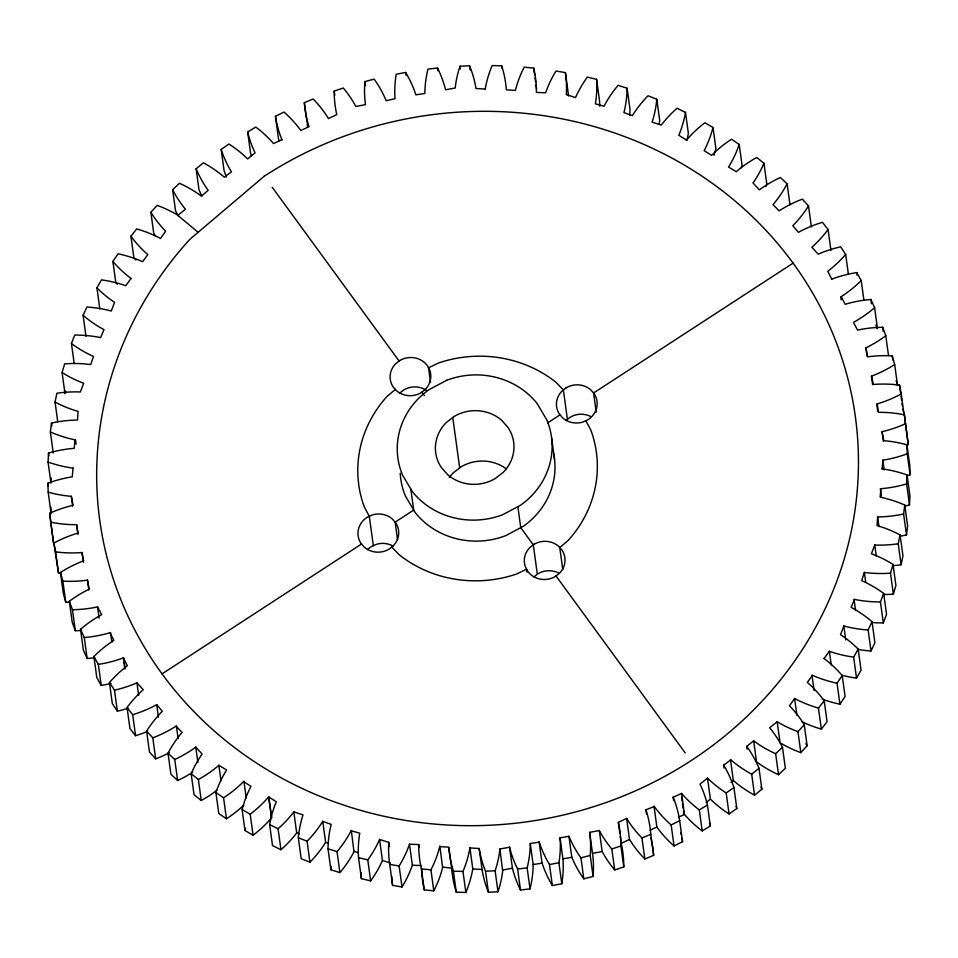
<?xml version="1.0" encoding="UTF-8"?>
<svg xmlns="http://www.w3.org/2000/svg" width="958" height="958" viewBox="0 0 958 958"><rect width="100%" height="100%" fill="white"/><g stroke="black" fill="none" stroke-linecap="round" stroke-linejoin="round"><path stroke-width="1.44" d="M51.193 477.922L50.954 483.06L48.068 462.055L48.511 453.074A119.834 112.098 -7.8 0 1 74.221 448.308L74.963 439.818A117.69 110.098 -7.8 0 1 50.367 431.962L51.504 423.029A119.834 112.098 -7.8 0 1 77.49 420.071L78.089 411.401L75.371 410.587A117.69 110.098 -7.8 0 1 55.049 402.073L56.893 393.235A119.834 112.098 -7.8 0 1 79.275 391.93L80.376 391.978L83.705 383.26L81.646 382.481A117.69 110.098 -7.8 0 1 62.09 372.554L64.641 363.86A119.834 112.098 -7.8 0 1 90.735 364.555L93.465 356.4A117.69 110.098 -7.8 0 1 71.455 343.575L74.688 335.072A119.834 112.098 -7.8 0 1 100.614 337.599L103.991 329.636A117.69 110.098 -7.8 0 1 83.095 315.302L86.986 307.027A119.834 112.098 -7.8 0 1 109.032 310.428L111.272 311.015L114.577 302.333L113.571 301.662A117.69 110.098 -7.8 0 1 96.938 287.867L101.476 279.88A119.834 112.098 -7.8 0 1 123.151 284.825L125.749 285.712L131.054 278.455M905.897 505.92A119.834 112.098 -7.8 0 0 909.489 504.926L906.615 483.922L907.046 474.94A117.69 110.098 -7.8 0 0 885.551 469.396L881.863 468.845M909.489 504.926L909.932 495.945L907.046 474.94M906.615 483.922A119.834 112.098 -7.8 0 1 880.905 488.688L880.163 497.178A117.69 110.098 -7.8 0 1 904.759 505.034L903.61 513.979A119.834 112.098 -7.8 0 1 877.624 516.937L877.037 525.607L879.755 526.409A117.69 110.098 -7.8 0 1 900.077 534.923L902.951 555.927L901.107 564.765A119.834 112.098 -7.8 0 1 893.67 565.639M243.775 805.175A117.69 110.098 -7.8 0 1 226.447 818.791L223.573 797.786A117.69 110.098 -7.8 0 0 243.512 781.62L250.972 786.338A119.834 112.098 -7.8 0 0 242.111 809.534L244.985 830.526L253.068 835.232A117.69 110.098 -7.8 0 0 269.282 820.455L271.521 817.904L268.647 796.912L276.287 801.75L275.293 804.205A119.834 112.098 -7.8 0 0 269.641 824.622L272.515 845.615L280.945 849.734L278.071 828.742A117.69 110.098 -7.8 0 0 293.088 812.887L293.807 811.929L303.015 814.875L302.345 816.982A119.834 112.098 -7.8 0 0 298.321 837.723L301.195 858.715L309.949 862.224L307.075 841.232A117.69 110.098 -7.8 0 0 322.75 821.365L331.169 824.383A119.834 112.098 -7.8 0 0 328.007 848.752L330.893 869.756L339.91 872.63L337.036 851.638A117.69 110.098 -7.8 0 0 351.107 830.754L359.753 833.173A119.834 112.098 -7.8 0 0 358.531 857.661L361.417 878.666L370.65 880.893L367.776 859.901A117.69 110.098 -7.8 0 0 378.709 841.375L379.572 839.436L388.816 842.393L388.744 843.423A119.834 112.098 -7.8 0 0 389.726 864.391L392.6 885.396L402.001 886.976A117.69 110.098 -7.8 0 0 411.449 867.756L412.359 865.194L409.485 844.19L418.718 844.597L419.101 847.399M73.024 468.127L72.245 476.821L69.503 477.276A119.834 112.098 -7.8 0 0 47.9 483.215L48.187 492.184L51.061 513.189L50.87 507.201M882.102 468.881L882.881 460.175L885.623 459.72A119.834 112.098 -7.8 0 0 907.226 453.793L906.939 444.811A117.69 110.098 -7.8 0 0 885.024 440.788L883.791 440.692L882.055 431.699L884.33 431.16A119.834 112.098 -7.8 0 0 905.43 423.735L904.424 414.814A117.69 110.098 -7.8 0 0 878.486 412.323L877.193 403.929A119.834 112.098 -7.8 0 0 901.239 393.93L899.526 385.116A117.69 110.098 -7.8 0 0 873.421 384.457L871.469 376.183A119.834 112.098 -7.8 0 0 894.676 364.543L892.269 355.885A117.69 110.098 -7.8 0 0 869.864 356.556L867.649 356.855L865.912 347.826L866.894 347.347A119.834 112.098 -7.8 0 0 885.779 335.743L882.689 327.289A117.69 110.098 -7.8 0 0 860.368 329.528L857.554 330.103L853.446 322.391A119.834 112.098 -7.8 0 0 874.606 307.674L870.846 299.483A117.69 110.098 -7.8 0 0 845.136 304.285L841.256 296.657A119.834 112.098 -7.8 0 0 861.218 280.514L856.799 272.611A117.69 110.098 -7.8 0 0 835.029 277.94L831.508 279.197M619.874 833.604L618.341 822.407L626.64 818.419L629.514 839.424L621.215 843.411L621.79 846.046A117.69 110.098 -7.8 0 1 623.778 866.93L614.701 869.984L611.827 848.992A119.834 112.098 -7.8 0 1 599.78 831.484L599.301 830.562L589.625 832.358L592.786 855.434A117.69 110.098 -7.8 0 1 593.098 876.426L583.817 878.845L580.943 857.853A119.834 112.098 -7.8 0 1 568.956 836.286L560.059 837.843L562.969 859.278A117.69 110.098 -7.8 0 1 561.795 883.767L552.359 885.527L549.485 864.523A119.834 112.098 -7.8 0 1 539.258 842.166L530.277 843.519L533.151 864.523A117.69 110.098 -7.8 0 1 530.025 888.892L520.493 889.994L517.619 868.99A119.834 112.098 -7.8 0 1 510.087 849.339L509.548 847.219L499.92 849.004L499.801 850.165A117.69 110.098 -7.8 0 1 495.118 870.786L497.992 891.79L488.412 892.221A119.834 112.098 -7.8 0 1 482.473 872.067L479.156 848.501L469.887 847.926M499.92 849.004L502.675 871.169A117.69 110.098 -7.8 0 1 497.992 891.79M900.364 536.157A119.834 112.098 -7.8 0 0 906.496 534.971L907.633 526.038L904.759 505.034M485.191 89.298L485.838 85.837A117.69 110.098 -7.8 0 1 492.149 65.563L501.717 65.815A119.834 112.098 -7.8 0 1 506.339 89.836L515.38 90.387A117.69 110.098 -7.8 0 1 524.206 67.18L533.714 68.09L534.672 75.083M472.809 868.702L472.162 872.163A117.69 110.098 -7.8 0 1 465.851 892.437L456.283 892.185A119.834 112.098 -7.8 0 1 451.757 869.325M901.107 564.765L898.221 543.773L900.077 534.923M456.283 892.185L453.409 871.193A119.834 112.098 -7.8 0 1 448.787 847.159L439.746 846.621A117.69 110.098 -7.8 0 1 430.92 869.828L433.794 890.82L424.286 889.91A119.834 112.098 -7.8 0 1 422.059 876.091M439.866 846.07L442.62 867.613A117.69 110.098 -7.8 0 1 433.794 890.82M65.695 391.068L64.964 393.558L62.09 372.554M883.396 594.511A119.834 112.098 -7.8 0 0 893.359 594.14L890.485 573.147L893.036 564.442A117.69 110.098 -7.8 0 0 873.48 554.526L871.421 553.748L874.75 545.018L875.84 545.066A119.834 112.098 -7.8 0 0 898.221 543.773M893.359 594.14L895.91 585.446L893.036 564.442M409.485 844.19L408.575 846.764A117.69 110.098 -7.8 0 1 399.127 865.972L402.001 886.976M890.485 573.147A119.834 112.098 -7.8 0 1 864.391 572.441L861.649 580.608A117.69 110.098 -7.8 0 1 883.671 593.421L880.438 601.935A119.834 112.098 -7.8 0 1 854.5 599.409L851.135 607.36A117.69 110.098 -7.8 0 1 872.031 621.706L874.905 642.698L871.014 650.973A119.834 112.098 -7.8 0 1 857.446 649.356M871.014 650.973L868.14 629.981A119.834 112.098 -7.8 0 1 846.094 626.58L843.854 625.993L840.549 634.675L841.555 635.334A117.69 110.098 -7.8 0 1 858.188 649.129L861.062 670.133L856.524 678.12A119.834 112.098 -7.8 0 1 841.95 675.246M872.115 622.508A119.834 112.098 -7.8 0 0 883.312 622.928L886.545 614.425L883.671 593.421M379.572 839.436L382.446 860.428L381.583 862.38A117.69 110.098 -7.8 0 1 370.65 880.893M868.14 629.981L872.031 621.706M351.299 830.37L353.981 851.758A117.69 110.098 -7.8 0 1 339.91 872.63M856.524 678.12L853.65 657.116L858.188 649.129M117.343 284.251A117.69 110.098 -7.8 0 1 115.786 282.454L112.9 261.45L118.062 253.798A119.834 112.098 -7.8 0 1 142.646 261.69L147.807 254.6A117.69 110.098 -7.8 0 1 130.923 236.195L136.671 228.914A119.834 112.098 -7.8 0 1 160.513 238.506L165.65 231.201L163.746 229.213A117.69 110.098 -7.8 0 1 150.873 212.245L157.172 205.371A119.834 112.098 -7.8 0 1 177.05 214.724L198.114 232.315M822.168 699.089A119.834 112.098 -7.8 0 0 839.938 704.202L837.053 683.21L842.214 675.546A117.69 110.098 -7.8 0 0 826.754 660.601L823.88 658.397M839.938 704.202L845.1 696.55L842.214 675.546M801.834 721.697A119.834 112.098 -7.8 0 0 821.329 729.086L818.455 708.094A119.834 112.098 -7.8 0 1 794.613 698.49L789.476 705.795L791.38 707.782A117.69 110.098 -7.8 0 1 804.253 724.763L807.127 745.755L800.828 752.629A119.834 112.098 -7.8 0 1 780.95 743.276L780.04 742.713L777.166 721.721L769.657 727.793L771.01 729.433A117.69 110.098 -7.8 0 1 782.482 747.288L785.356 768.292L778.531 774.711A119.834 112.098 -7.8 0 1 756.533 761.85L753.659 740.857L746.701 746.366L747.084 749.168M837.053 683.21A119.834 112.098 -7.8 0 1 812.48 675.318L807.319 682.395A117.69 110.098 -7.8 0 1 824.203 700.801L827.077 721.805L821.329 729.086M824.072 658.541L829.377 651.296L831.975 652.182A119.834 112.098 -7.8 0 0 853.65 657.116M293.807 811.929L296.693 832.921L295.962 833.891A117.69 110.098 -7.8 0 1 280.945 849.734M818.455 708.094L824.203 700.801M686.323 140.275L688.718 137.545A117.69 110.098 -7.8 0 1 704.932 122.768L713.015 127.474L715.889 148.466A119.834 112.098 -7.8 0 1 713.914 155.268M800.828 752.629L797.954 731.637L804.253 724.763M178.332 215.873A117.69 110.098 -7.8 0 1 175.518 210.712L172.644 189.708L179.469 183.289A119.834 112.098 -7.8 0 1 201.467 196.151L208.161 190.295A117.69 110.098 -7.8 0 1 196.127 168.752L203.443 162.812A119.834 112.098 -7.8 0 1 224.316 177.194L231.441 171.817A117.69 110.098 -7.8 0 1 221.178 149.46L228.938 144.047A119.834 112.098 -7.8 0 1 246.014 157.363L247.619 158.92L255.079 152.873L254.577 151.819A117.69 110.098 -7.8 0 1 247.667 131.953L255.822 127.091A119.834 112.098 -7.8 0 1 271.773 141.58L273.521 143.568L281.927 139.712M778.531 774.711L775.657 753.707L782.482 747.288M395.343 389.427L387.068 396.444A119.918 112.182 -7.8 0 0 364.351 507.093L369.297 516.29L373.333 545.689M226.447 818.791L218.783 813.534L215.909 792.529A119.834 112.098 -7.8 0 1 226.567 769.992L218.867 765.31L216.712 767.13A117.69 110.098 -7.8 0 1 198.378 779.513L201.252 800.505A117.69 110.098 -7.8 0 0 216.712 790.41M724.056 767.993L723.673 765.191L730.81 759.814A119.834 112.098 -7.8 0 0 751.683 774.184L754.557 795.188L761.873 789.248L758.999 768.256A117.69 110.098 -7.8 0 0 746.965 746.713L746.701 746.366M731.074 782.399L733.337 780.507L730.463 759.502M751.683 774.184L758.999 768.256M177.96 215.287L185.469 209.215L184.116 207.563A117.69 110.098 -7.8 0 1 172.644 189.708M723.673 765.191A117.69 110.098 -7.8 0 1 733.936 787.548L736.822 808.54L729.062 813.953L726.188 792.949A119.834 112.098 -7.8 0 1 709.112 779.644L707.507 778.076L700.035 784.123L700.549 785.177A117.69 110.098 -7.8 0 1 707.447 805.055L710.333 826.047L702.178 830.909A119.834 112.098 -7.8 0 1 686.227 816.42L684.479 814.432L681.605 793.428L673.187 797.284L673.57 800.086M706.118 802.529L710.381 799.08L707.507 778.076M399.678 393.151L403.797 389.93A20.381 19.064 -7.8 0 1 426.406 390.313M565.986 420.478L570.106 417.257A20.381 19.064 -7.8 0 1 590.463 416.347M533.869 576.956L537.989 573.734A20.381 19.064 -7.8 0 1 558.334 572.824M201.252 800.505L194.043 794.721L191.169 773.717A119.834 112.098 -7.8 0 1 201.503 754.916L202.114 754.042L195.767 747.12L193.995 748.414A117.69 110.098 -7.8 0 1 174.739 759.49L177.625 780.495A117.69 110.098 -7.8 0 0 192.786 772.16M726.188 792.949L733.936 787.548M177.625 780.495L170.895 774.196L168.021 753.204A119.834 112.098 -7.8 0 1 182.128 732.343L175.997 726.176A117.69 110.098 -7.8 0 1 152.801 737.84L155.687 758.844A117.69 110.098 -7.8 0 0 169.267 752.76M162.034 673.869L361.549 544.012M547.617 422.897L559.999 414.85M793.092 263.139L593.577 392.996L596.187 412.096M702.178 830.909L699.304 809.905L707.447 805.055M278.91 140.778A117.69 110.098 -7.8 0 1 278.323 137.329L275.449 116.325L283.951 112.05A119.834 112.098 -7.8 0 1 300.812 130.48L309.015 126.695A117.69 110.098 -7.8 0 1 304.357 102.674L313.17 98.997A119.834 112.098 -7.8 0 1 328.486 118.576L336.785 114.589L336.21 111.954A117.69 110.098 -7.8 0 1 334.222 91.07L343.299 88.016A119.834 112.098 -7.8 0 1 355.334 105.524L355.825 106.434L365.489 104.638L365.214 102.566A117.69 110.098 -7.8 0 1 364.902 81.574L374.183 79.155A119.834 112.098 -7.8 0 1 386.17 100.71L395.031 98.722A117.69 110.098 -7.8 0 1 396.205 74.233L405.641 72.473A119.834 112.098 -7.8 0 1 415.868 94.842L424.849 93.477A117.69 110.098 -7.8 0 1 427.975 69.108L437.507 68.006A119.834 112.098 -7.8 0 1 445.039 87.669L445.578 89.789L455.206 88.004L455.325 86.831A117.69 110.098 -7.8 0 1 460.008 66.21L469.588 65.779A119.834 112.098 -7.8 0 1 475.527 85.933L475.958 88.495L485.227 89.07M679.677 820.671L682.551 841.675L674.049 845.95L671.175 824.958L679.677 820.671A117.69 110.098 -7.8 0 0 674.384 800.349L673.103 797.08M646.506 813.977L645.932 809.773L654.314 806.528A119.834 112.098 -7.8 0 0 671.175 824.958M650.147 830.155L656.877 827.077L654.003 806.073M678.468 817.186L684.479 814.432M146.131 732.008A117.69 110.098 -7.8 0 1 135.557 735.684L129.929 728.511L127.055 707.519A119.834 112.098 -7.8 0 1 141.556 691.257L143.245 689.724L136.934 682.826L135.808 683.329A117.69 110.098 -7.8 0 1 114.481 690.155L109.452 682.599A119.834 112.098 -7.8 0 1 125.187 667.391L127.342 665.714L123.378 657.883L124.911 669.091M626.64 818.419A119.834 112.098 -7.8 0 0 641.956 838.01L650.769 834.322A117.69 110.098 -7.8 0 0 646.111 810.3L645.932 809.773M629.514 839.424A119.834 112.098 -7.8 0 0 644.83 859.003L653.643 855.326A117.69 110.098 -7.8 0 0 651.919 842.609M611.827 848.992L620.892 845.938A117.69 110.098 -7.8 0 0 618.916 825.042L618.341 822.407M110.996 683.497A117.69 110.098 -7.8 0 1 101.201 685.389L96.782 677.486L93.908 656.493A119.834 112.098 -7.8 0 1 113.87 640.351L109.99 632.723A117.69 110.098 -7.8 0 1 84.28 637.525L80.52 629.322A119.834 112.098 -7.8 0 1 101.68 614.605L97.572 606.893L94.758 607.48A117.69 110.098 -7.8 0 1 72.437 609.707L69.335 601.265A119.834 112.098 -7.8 0 1 88.232 589.649L89.214 589.182L87.477 580.141L85.262 580.44A117.69 110.098 -7.8 0 1 62.857 581.111L60.45 572.453A119.834 112.098 -7.8 0 1 83.657 560.825L81.693 552.55A117.69 110.098 -7.8 0 1 55.6 551.88L53.888 543.066A119.834 112.098 -7.8 0 1 77.921 533.079L76.64 524.673A117.69 110.098 -7.8 0 1 50.702 522.182L49.696 513.272A119.834 112.098 -7.8 0 1 70.796 505.848L73.071 505.297L71.335 496.304L70.102 496.208A117.69 110.098 -7.8 0 1 48.187 492.184M580.943 857.853L590.224 855.434A117.69 110.098 -7.8 0 0 589.912 834.43L589.625 832.358M533.151 864.523L542.132 863.158A119.834 112.098 -7.8 0 0 552.359 885.527M549.485 864.523L558.909 862.763A117.69 110.098 -7.8 0 0 560.095 838.274L560.059 837.843M502.794 869.996L512.422 868.211L512.961 870.331A119.834 112.098 -7.8 0 0 520.493 889.994M592.511 853.362L602.175 851.566L602.666 852.476A119.834 112.098 -7.8 0 0 614.701 869.984M562.933 858.847L571.83 857.29A119.834 112.098 -7.8 0 0 583.817 878.845M517.619 868.99L527.151 867.9A117.69 110.098 -7.8 0 0 530.277 843.519M479.156 848.501L479.599 851.063A119.834 112.098 -7.8 0 0 485.538 871.217L495.118 870.786M453.409 871.193L462.977 871.433A117.69 110.098 -7.8 0 0 469.288 851.171L469.935 847.71L472.773 868.93L482.042 869.505M412.359 865.194L421.604 865.589M442.74 867.074L451.661 868.164M418.718 844.597A119.834 112.098 -7.8 0 0 421.412 868.918L430.92 869.828M73.263 468.151L69.575 467.612A117.69 110.098 -7.8 0 1 48.068 462.055M568.585 95.92A119.834 112.098 -7.8 0 0 568.274 93.609L565.4 72.604L555.999 71.024A117.69 110.098 -7.8 0 0 546.551 90.244L545.641 92.806L536.396 92.411A119.834 112.098 -7.8 0 0 533.714 68.09M389.726 864.391L399.127 865.972M599.696 106.17A119.834 112.098 -7.8 0 0 599.469 100.339L596.583 79.334L587.35 77.107A117.69 110.098 -7.8 0 0 576.417 95.62L575.554 97.572L566.31 94.603L566.382 93.573A119.834 112.098 -7.8 0 0 565.4 72.604M358.531 857.661L367.776 859.901M322.75 821.365L325.624 842.369L328.474 843.22M629.753 115.092A119.834 112.098 -7.8 0 0 629.993 109.248L627.107 88.244L618.09 85.37A117.69 110.098 -7.8 0 0 604.019 106.242L595.373 103.823A119.834 112.098 -7.8 0 0 596.583 79.334M296.693 832.921L299.315 833.771M382.446 860.428L390.373 862.978M328.007 848.752L337.036 851.638M354.173 851.363L358.4 852.764M659.296 123.774A119.834 112.098 -7.8 0 0 659.679 120.277L656.805 99.285L648.051 95.776A117.69 110.098 -7.8 0 0 632.376 115.631L623.945 112.613A119.834 112.098 -7.8 0 0 627.107 88.244M298.321 837.723L307.075 841.232M686.934 140.287A119.834 112.098 -7.8 0 0 688.359 133.378L685.485 112.385L677.055 108.266A117.69 110.098 -7.8 0 0 662.038 124.109L661.307 125.079L652.111 122.121L652.781 120.013A119.834 112.098 -7.8 0 0 656.805 99.285M269.641 824.622L278.071 828.742M242.111 809.534L250.182 814.228L253.068 835.232M777.166 721.721L778.076 722.272A119.834 112.098 -7.8 0 0 797.954 731.637M686.479 140.096L678.839 135.246L679.833 132.803A119.834 112.098 -7.8 0 0 685.485 112.385M741.3 167.698A119.834 112.098 -7.8 0 0 742.091 165.471L739.217 144.466L731.553 139.209A117.69 110.098 -7.8 0 0 711.614 155.388L704.154 150.669A119.834 112.098 -7.8 0 0 713.015 127.474M215.909 792.529L223.573 797.786M131.234 278.598L128.372 276.395A117.69 110.098 -7.8 0 1 112.9 261.45M765.873 186.451A119.834 112.098 -7.8 0 0 766.831 184.283L763.957 163.279L756.748 157.495A117.69 110.098 -7.8 0 0 738.402 169.877L736.259 171.698L728.547 167.015A119.834 112.098 -7.8 0 0 739.217 144.466M191.169 773.717L198.378 779.513M733.337 780.507L733.684 780.806A119.834 112.098 -7.8 0 0 754.557 795.188M789.979 204.796L787.105 183.804L780.375 177.505A117.69 110.098 -7.8 0 0 761.131 188.594L759.347 189.888L753.012 182.954L753.623 182.092A119.834 112.098 -7.8 0 0 763.957 163.279M168.021 753.204L174.739 759.49M710.381 799.08L711.986 800.637A119.834 112.098 -7.8 0 0 729.062 813.953M391.75 547.03L399.091 554.67A119.918 112.182 -7.8 0 0 516.697 573.986L526.589 569.184L526.984 572.118M127.055 707.519L132.683 714.692A117.69 110.098 -7.8 0 0 156.705 704.657L162.321 711.255A119.834 112.098 -7.8 0 0 146.61 731.098L149.484 752.09L155.687 758.844M811.39 226.902L808.516 205.91L802.313 199.156A117.69 110.098 -7.8 0 0 779.129 210.832L772.998 204.653A119.834 112.098 -7.8 0 0 787.105 183.804M146.61 731.098L152.801 737.84M681.605 793.428L683.353 795.415A119.834 112.098 -7.8 0 0 699.304 809.905M830.945 250.481L828.071 229.489L822.443 222.316A117.69 110.098 -7.8 0 0 798.421 232.339L792.805 225.741A119.834 112.098 -7.8 0 0 808.516 205.91M272.24 187.277L399.115 361.046M421.819 392.157L424.334 395.594M556.011 575.95L685.198 752.892M656.877 827.077L657.188 827.52A119.834 112.098 -7.8 0 0 674.049 845.95M848.357 274L845.675 254.397L840.633 246.841A117.69 110.098 -7.8 0 0 819.318 253.666L818.18 254.169L811.869 247.272L813.57 245.739A119.834 112.098 -7.8 0 0 828.071 229.489M128.192 708.213A117.69 110.098 -7.8 0 1 117.367 711.159L112.325 703.603L109.452 682.599M93.908 656.493L98.327 664.385L101.201 685.389M585.817 420.718L590.775 429.902A119.918 112.182 -7.8 0 1 568.058 540.552L559.771 547.581L562.801 569.627M831.748 279.113L827.784 271.294L829.939 269.617A119.834 112.098 -7.8 0 0 845.675 254.397M875.875 325.157L877.48 328.678L874.606 307.674M94.603 657.703A117.69 110.098 -7.8 0 1 87.154 658.517L83.394 650.326L80.52 629.322M282.011 139.928L280.73 136.659A117.69 110.098 -7.8 0 1 275.449 116.325M81.538 630.496A117.69 110.098 -7.8 0 1 75.311 630.711L72.221 622.257L69.335 601.265M896.173 380.601L897.55 385.547L894.676 364.543M69.467 602.283A117.69 110.098 -7.8 0 1 65.731 602.115L63.324 593.457L60.45 572.453M902.975 409.054L904.112 414.934L901.239 393.93M60.941 573.183A117.69 110.098 -7.8 0 1 58.474 572.884L53.888 543.066M904.424 414.814L908.304 444.728L905.43 423.735M899.526 385.116L900.676 393.522M901.059 396.325L901.634 400.516M902.017 403.318L902.4 406.12M906.939 444.811L909.813 465.816L910.1 474.785A119.834 112.098 -7.8 0 1 906.579 476.042M907.226 453.793L910.1 474.785M892.269 355.885L892.844 360.088M885.779 335.743L888.473 355.334M882.689 327.289L883.264 331.492M903.61 513.979L906.496 534.971M870.846 299.483L871.421 303.674M882.055 431.699L883.396 441.506M861.218 280.514L863.9 300.117M876.738 404.06L877.696 411.054M871.469 376.183L872.618 384.577M882.881 460.175L884.222 469.983M856.799 272.611L857.182 275.413M865.912 347.826L867.062 356.22M880.33 488.736L881.48 497.13M877.624 516.937L878.965 526.732M840.777 296.956L841.16 299.758M874.75 545.018L876.283 556.215M880.438 601.935L883.312 622.928M864.391 572.441L865.733 582.248M854.033 599.301L855.578 610.509M843.854 625.993L845.77 639.992M829.377 651.296L831.293 665.295M811.965 675.079L814.072 690.479M794.613 698.49L796.912 715.291M681.569 796.936L682.144 801.139M682.527 803.942L683.102 808.133M683.485 810.935L683.868 813.737M650.769 834.322L653.643 855.326M641.956 838.01L644.83 859.003M535.055 77.885L535.63 82.089M536.013 84.891L536.588 89.082M567.399 419.364L563.376 389.978L556.035 382.338A119.918 112.182 -7.8 0 0 438.429 363.022L428.537 367.824L430.549 382.517M620.257 836.406L621.024 842.01M620.892 845.938L623.778 866.93M501.717 65.815L502.1 68.605M551.664 438.369L554.538 459.373M599.301 830.562L602.175 851.566M590.224 855.434L593.098 876.426M469.588 65.779L470.162 69.982M537.33 574.249L533.307 544.851L520.757 527.654L517.871 506.662M568.956 836.286L571.83 857.29M460.008 66.21L460.391 69.012M558.909 862.763L561.795 883.767M437.507 68.006L437.89 70.808M539.126 841.735L542 862.727M527.151 867.9L530.025 888.892M405.641 72.473L406.024 75.275M452.775 417.496L459.684 467.887M509.548 847.219L512.422 868.211M485.538 871.217L488.412 892.221M364.902 81.574L365.477 85.765M410.814 489.071L413.688 510.075L395.127 522.158L397.546 539.797M462.977 871.433L465.851 892.437M448.943 848.022L451.625 867.625M334.222 91.07L334.809 95.261M421.412 868.918L424.286 889.91M304.357 102.674L307.039 122.277M388.816 842.393L389.391 846.597M247.667 131.953L250.553 152.945A117.69 110.098 -7.8 0 0 251.415 156.346M221.178 149.46L224.064 170.452A117.69 110.098 -7.8 0 0 226.435 177.062M196.127 168.752L199.001 189.744A117.69 110.098 -7.8 0 0 201.91 196.162M271.677 817.725L268.803 796.733L266.396 799.463A117.69 110.098 -7.8 0 1 250.182 814.228M243.907 781.201L246.206 798.002M150.873 212.245L153.747 233.237A117.69 110.098 -7.8 0 0 155.639 236.231M218.867 765.31L220.975 780.71M130.923 236.195L133.797 257.199A117.69 110.098 -7.8 0 0 135.928 260.037M195.767 747.12L197.887 762.52M176.38 725.925L178.104 738.522M156.705 704.657L158.429 717.255M96.938 287.867L99.812 308.871M136.934 682.826L138.659 695.436M83.095 315.302L85.969 336.294M132.683 714.692L135.557 735.684M124.947 667.606L123.606 657.811L120.097 659.068A117.69 110.098 -7.8 0 1 98.327 664.385M71.455 343.575L74.137 363.178M110.553 632.543L111.894 642.339M114.481 690.155L117.367 711.159M75.538 439.926L76.113 444.129M97.572 606.893L99.105 618.09M87.477 580.141L88.819 589.948M82.148 552.503L83.502 562.298M76.64 524.673L77.981 534.48M71.335 496.304L72.676 506.099M55.049 402.073L57.731 421.676M84.28 637.525L87.154 658.517M51.504 423.029L51.9 425.831M50.367 431.962L53.241 452.966M72.437 609.707L75.311 630.711M48.511 453.074L48.894 455.876M62.857 581.111L65.731 602.115M47.9 483.215L48.283 486.017M55.6 551.88L58.474 572.884M49.696 513.272L53.576 543.186L50.702 522.182M650.901 838.046A117.69 110.098 -7.8 0 1 651.68 841.459M325.624 842.369A117.69 110.098 -7.8 0 1 309.949 862.224M709.459 822.647A117.69 110.098 -7.8 0 1 710.333 826.047M680.719 832.514A117.69 110.098 -7.8 0 1 681.258 834.789M681.964 838.214A117.69 110.098 -7.8 0 1 682.551 841.675M736.079 806.325A117.69 110.098 -7.8 0 1 736.822 808.54M392.6 885.396A119.834 112.098 -7.8 0 1 391.654 876.103M361.417 878.666A119.834 112.098 -7.8 0 1 361.19 872.822M421.951 874.929A119.834 112.098 -7.8 0 1 421.628 869.098M775.657 753.707A119.834 112.098 -7.8 0 1 753.659 740.857M330.893 869.756A119.834 112.098 -7.8 0 1 330.989 866.248M244.985 830.526A119.834 112.098 -7.8 0 1 245.595 828.251M307.542 127.163A117.69 110.098 -7.8 0 1 307.231 123.678M805.882 743.767A117.69 110.098 -7.8 0 1 807.127 745.755M760.951 787.093A117.69 110.098 -7.8 0 1 761.873 789.248M553.616 453.613A77.514 72.509 -7.8 0 1 523.284 526.313L505.561 535.714A77.514 72.509 -7.8 0 1 415.077 512.422L405.378 495.969A77.514 72.509 -7.8 0 1 400.228 473.288M367.549 549.641A20.381 19.064 -7.8 0 1 371.668 546.419L376.518 544.288A20.381 19.064 -7.8 0 1 392.014 545.509M449.302 477.455A39.338 36.799 -7.8 0 1 452.99 473.12L460.942 466.905A39.338 36.799 -7.8 0 1 506.327 468.869M264.192 176.248L189.804 239.368A381.344 356.723 -7.8 0 0 372.997 813.677A381.344 356.723 -7.8 0 0 853.698 405.881A381.344 356.723 -7.8 0 0 264.192 176.248M399.761 360.531L395.642 363.753A20.381 19.064 -7.8 0 0 393.139 386.924L396.504 390.732A20.381 19.064 -7.8 0 0 421.161 392.66L425.28 389.439A20.381 19.064 -7.8 0 0 429.974 370.782L427.795 366.279A20.381 19.064 -7.8 0 0 399.761 360.531M454.044 416.514L446.093 422.718A39.338 36.799 -7.8 0 0 441.255 467.42L447.745 474.761A39.338 36.799 -7.8 0 0 495.334 478.497L503.273 472.282A39.338 36.799 -7.8 0 0 508.111 427.579L501.633 420.239A39.338 36.799 -7.8 0 0 454.044 416.514M566.082 387.858L561.963 391.08A20.381 19.064 -7.8 0 0 559.46 414.239L562.825 418.047A20.381 19.064 -7.8 0 0 582.632 422.107L587.482 419.987A20.381 19.064 -7.8 0 0 594.104 393.594L590.751 389.786A20.381 19.064 -7.8 0 0 566.082 387.858M393.163 545.928L389.044 549.15A20.381 19.064 -7.8 0 1 364.375 547.21L361.01 543.402A20.381 19.064 -7.8 0 1 367.644 517.021L372.482 514.889A20.381 19.064 -7.8 0 1 392.301 518.949L395.666 522.757A20.381 19.064 -7.8 0 1 393.163 545.928M533.953 544.336L529.834 547.557A20.381 19.064 -7.8 0 0 525.152 566.214L527.331 570.729A20.381 19.064 -7.8 0 0 555.365 576.465L559.484 573.243A20.381 19.064 -7.8 0 0 561.987 550.084L558.622 546.276A20.381 19.064 -7.8 0 0 533.953 544.336M446.691 380.29L428.956 389.69A77.514 72.509 -7.8 0 0 402.492 474.964L412.203 491.43A77.514 72.509 -7.8 0 0 502.687 514.721L520.41 505.321A77.514 72.509 -7.8 0 0 546.874 420.035L537.163 403.581A77.514 72.509 -7.8 0 0 446.691 380.29"/></g></svg>
